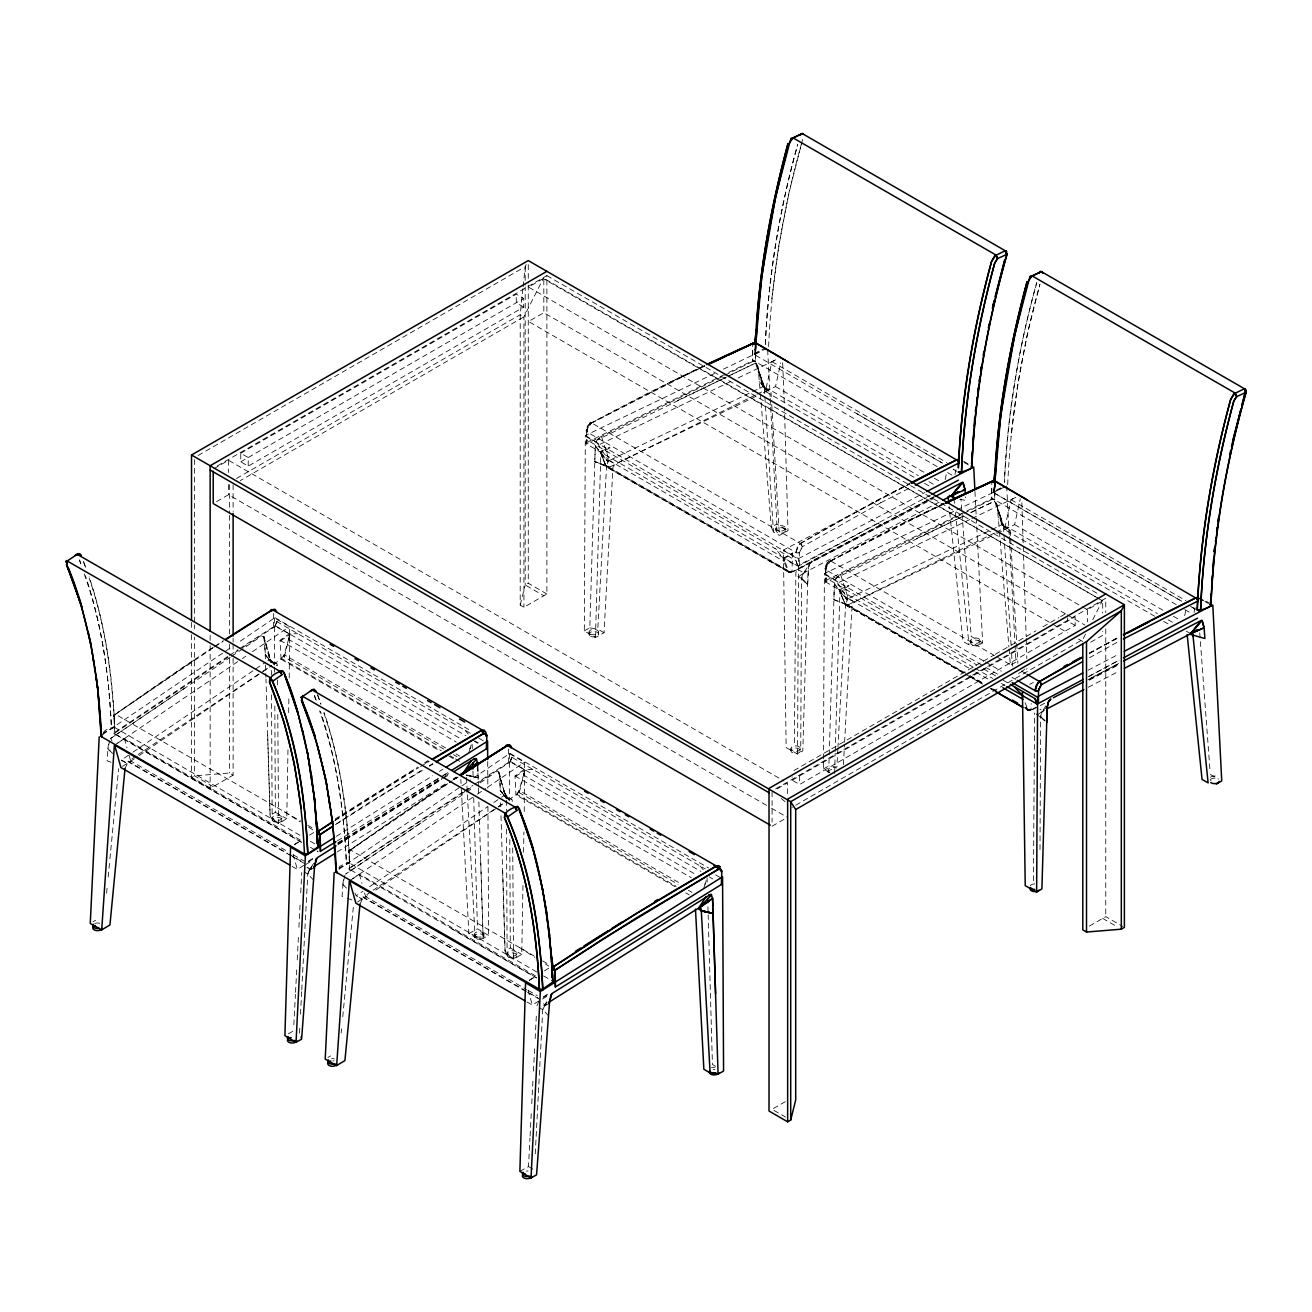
<?xml version="1.0" encoding="UTF-8"?>
<svg xmlns="http://www.w3.org/2000/svg" width="1312" height="1312" viewBox="0 0 1312 1312"><rect width="100%" height="100%" fill="white"/><g stroke="black" fill="none" stroke-linecap="round" stroke-linejoin="round"><path stroke-width="0.75" stroke-dasharray="5 3.75" d="M800.763 746.266L801.55 578.477L802.583 574.328L811.816 561.011L809.652 562.897L808.012 571.015L802.813 750.874L797.565 754.039L786.15 747.61L783.379 550.089L909.806 483.948M1040.006 849.569L1040.629 716.516L1041.482 712.744L1047.091 703.937M756.024 396.322L615.131 464.038L612.999 466.908L604.028 632.761L595.451 637.517L584.316 630.924L585.316 435.518L716.024 372.723M797.565 754.039L798.516 558.617L783.379 550.089M829.758 772.719L823.411 768.963L824.395 573.557L955.103 510.745M794.367 742.658L795.859 572.475L797.827 569.506L932.963 498.822M1033.462 880.696L1034.561 712.99M937.145 466.596L755.466 361.702L752.809 361.44L752.662 347.155M1176.224 604.635L994.562 499.741L991.888 499.478L991.741 485.194M267.664 735.196L270.092 815.49L272.158 820.082L278.538 823.674L286.77 818.721L287.984 749.349M288.64 712.629L288.886 698.345M289.247 677.943L289.542 626.562L274.388 618.034L237.341 643.159M502.644 870.856L505.071 951.134L507.121 955.743L513.517 959.334L521.733 954.382L522.996 882.976M523.537 852.374L523.898 831.956M524.259 811.554L524.521 762.223L509.368 753.695L472.304 778.82M756.073 344.023L755.466 361.702L752.448 360.784L752.744 343.695M995.152 482.062L994.562 499.741L991.528 498.822L991.823 481.734M756.024 345.745L755.466 361.702M995.103 483.784L994.562 499.741M584.316 630.924L589.81 627.89L595.189 448.146L596.894 440.061L729.948 375.396M755.204 395.092L608.62 467.531L791.054 572.852L933.914 497.232M801.55 578.789L807.651 584.545L809.045 564.308M823.411 768.963L828.889 765.929L834.284 586.185L835.99 578.1L963.533 516.059M994.299 533.115L847.716 605.045L962.828 672.023M595.451 637.517L600.847 452.902L599.961 451.672L607.817 451.984M788.889 572.36L791.956 571.704L792.612 553.024L789.562 554.861L792.891 553.057C780.591 561.356 784.806 558.764 775.064 548.531M834.596 773.522L835.186 753.236M835.252 751.202L839.942 590.941L839.04 589.711L846.896 590.023M1027.968 710.399L1030.92 710.005L1031.232 703.593M612.507 469.319L594.779 461.644L595.32 445.998L608.112 461.48L606.587 465.809L594.795 461.627L606.57 466.219M845.65 604.258L833.874 599.682L834.399 584.037L847.208 599.518L845.666 603.848L837.974 746.758M880.811 502.709L802.288 546.71L799.336 552.795L796.794 552.942L586.907 431.894L588.252 426.515L591.466 422.858A2616.423 1540.075 -59 0 1 704.675 365.458M930.47 495.132L797.647 565.882L586.152 443.768L586.972 427.532A5.215 3.067 -59 0 1 587.464 426.367L591.466 422.858L800.402 543.48A2.64 1.558 59.8 0 1 802.288 546.71L799.336 552.795L795.958 552.598L797.286 547.186L800.402 543.48L878.974 499.446L909.954 483.669M983.672 660.969L825.986 569.933L827.347 564.554L830.562 560.88A2616.423 1540.075 -59 0 1 943.771 503.48M991.888 499.478L825.396 581.954L826.052 565.57A5.215 3.067 -59 0 1 826.544 564.406L828.692 561.962A2.64 1.525 61 0 1 830.562 560.88L1012.93 666.184M601.667 437.011L609.227 460.528L762.912 386.679L761.091 377.725L762.912 386.679L768.094 390.681L764.24 386.728L773.473 531.934L779.394 535.427L788.004 530.655L784.428 407.278M840.762 575.05L848.306 598.567L1001.991 524.702L1000.187 515.764L1001.991 524.702L1007.173 528.72L1003.319 524.751L1011.126 645.52M825.1 568.916L826.347 564.045L830.562 560.88L826.347 567.227L825.986 569.933L825.1 568.916L826.527 564.422M293.839 1024.82L295.43 994.365M295.528 992.331L296.807 967.961M297.217 959.843L298.496 935.472M298.906 927.354L300.071 905.018M300.71 892.832L301.76 872.529M299.759 1028.28L299.448 1034.414L301.596 1039.202M300.497 1014.16L301.678 991.495M301.76 989.855L307.779 873.989L309.156 869.889L311.813 868.2L309.32 869.692M519.88 1171.337L528.49 1166.565L529.966 1138.144M530.081 1136.11L531.344 1111.74M531.77 1103.622L533.033 1079.251M533.459 1071.133L534.624 1048.796M535.148 1038.645L536.313 1016.308M535.247 1153.871L542.742 1009.65L543.644 1006.288L546.087 1003.877M755.597 346.975L755.45 355.142L755.187 345.236C754.367 357.897 751.743 353.518 763.387 349.074M765.322 344.318C768.143 276.734 779.459 209.592 797.63 144.468M843.436 764.666L844.502 744.232M844.6 742.198L852.095 604.947L854.21 602.06L995.103 534.361M1000.761 487.9C989.133 493.624 995.218 493.378 994.283 483.259M994.775 483.046L994.316 493.115L1181.587 601.224M604.028 632.761L597.796 629.071L606.587 465.908L608.735 460.856L596.255 441.472L599.141 438.224M837.876 748.758L836.876 767.11L828.922 765.929M754.58 354.338L755.023 346.729M993.66 492.377L994.217 482.849M755.712 346.811L755.236 355.076L942.672 463.234M768.602 346.663C771.62 277.537 783.149 208.92 801.878 142.336M1181.768 601.273L994.529 493.181L994.398 483.193M994.939 482.849L994.529 493.181L993.381 491.885M1007.682 484.702C1010.699 416.937 1021.671 349.599 1039.94 284.294L1027.952 331.214L1017.8 383.94L1010.912 436.765M765.388 344.269C768.438 276.848 779.525 209.871 797.68 144.878M112.701 753.432L107.928 749.086L107.092 760.862L112.176 762.633M344.023 885.633L342.908 884.747L342.055 896.506L345.45 897.687M106.616 893.21L107.207 887.043M108.174 877.039L109.749 860.688M109.929 858.852L118.621 768.668M341.186 1032.905L341.579 1028.788M342.744 1016.734L353.518 905.116M313.502 868.249L309.009 870.102L310.272 868.478M522.914 288.673L520.208 314.7L520.208 605.094L523.931 607.243L546.891 593.992L546.891 275.635L217.251 465.957M523.127 286.672L525.194 266.648L527.49 262.088M825.396 581.954L825.986 577.969L976.587 664.889M108.42 744.134L107.961 748.627L109.568 741.182M343.383 879.794L342.94 884.272L344.941 874.989M590.17 422.71L586.595 427.614L586.907 431.894L587.251 429.188L591.466 422.858A2.64 1.525 61 0 0 589.613 423.924L586.038 430.943L586.546 436.256M771.817 298.742L778.721 245.918L788.873 193.176L800.894 146.222M752.809 361.44L586.3 443.915L586.907 439.93L586.021 443.44A2.099 1.164 3 0 1 586.087 442.948A1.738 0.968 2.2 0 1 586.546 442.538L586.907 439.93L795.958 560.601L797.729 565.652A1.935 1.066 2 0 0 799.352 565.406L799.336 552.795M825.986 581.232L825.642 581.544A1.673 0.918 2.8 0 0 825.576 581.921L825.986 577.969L825.117 581.478A2.099 1.164 3 0 1 825.166 580.986A1.738 0.968 2.2 0 1 825.625 580.576L825.986 577.969L825.15 581.642M301.252 842.124L113.619 733.096L227.763 656.492M280.948 658.722L283.392 656.18A1.87 1.066 -61 0 0 284.097 654.836L289.919 634.762L284.77 655.082A2.345 1.328 -60.8 0 1 283.868 656.771L281.08 659.1L280.03 640.289L289.312 633.794L297.857 633.712M536.69 977.948L348.582 868.757L462.742 792.153M675.172 886.748L516.305 795.039L518.371 791.841A1.87 1.066 -61 0 0 519.076 790.496L524.882 770.423L519.732 790.742A2.345 1.328 -60.8 0 1 518.847 792.432M754.744 354.388L765.454 348.992M1043.663 719.55L1040.629 716.565L1041.662 712.367L1044.188 710.317M586.021 443.44L586.907 439.93L586.48 443.915A1.673 0.918 2.8 0 1 586.53 443.522M851.586 607.358L845.666 603.946L847.814 598.879L835.35 579.494L838.22 576.263M945.181 479.602L946.854 471.615M954.939 474.485L956.202 468.499M1184.687 615.64L1185.95 609.654M1194.018 612.524L1195.691 604.537M288.312 639.387L289.919 634.762L288.952 639.633L460.955 738.935M523.275 775.048L524.882 770.423L523.931 775.294L695.918 874.579M913.956 477.24L765.404 391.468L771.915 361.669L776.983 359.226M765.404 391.468L775.54 386.581L780.755 362.735M1154.822 616.296L1004.484 529.507L1010.994 499.692L1016.062 497.248L971.716 518.617M1004.484 529.507L1014.619 524.62L1020.277 498.773M470.336 733.293L276.963 621.642L275.29 626.365L240.03 649.227M478.404 782.641L510.253 762.026L511.91 757.319L705.298 868.938M520.208 605.094L525.194 585.004L525.194 287.049M801.386 144.271L802.895 138.4M1036.759 282.9C1018.506 347.877 1007.19 414.887 1004.402 482.357C1007.682 414.805 1018.538 347.631 1036.726 282.506M313.552 880.057L307.779 873.989L309.845 869.184M548.531 1015.718L542.742 1009.65L545.562 1003.975M468.892 752.448L471.074 744.773M471.172 744.954L470.073 748.791L471.254 744.921M703.855 888.109L706.036 880.434M705.085 884.436L706.217 880.565M239.653 648.604L275.225 625.66L276.947 621.658L275.471 626.136L273.962 626.66M474.616 784.248L510.204 761.321L511.91 757.319L510.434 761.813L508.941 762.321M532.836 769.373L524.275 769.455L514.993 775.95L515.928 794.383M289.312 633.794L275.29 626.365M524.275 769.455L510.253 762.026M609.965 447.884L600.683 452.689L606.374 467.006M849.044 585.923L839.762 590.728L845.42 604.98M795.958 552.598L798.713 544.956L800.402 543.48L802.288 546.71M600.06 451.853L600.847 452.902L599.961 451.672M839.86 590.449L839.139 589.892L839.942 590.941M276.947 621.658L275.176 625.66A1.935 1.164 -2.1 0 0 273.552 626.004M511.91 757.319L510.204 761.321A1.935 1.164 -2.1 0 0 508.531 761.665M939.113 502.184L803.895 572.918L801.55 578.379L807.634 584.512L801.55 578.526L795.482 574.951M539.019 1001.253L536.838 1006.156L542.742 1009.65M447.687 783.74L350.566 849.996L348.598 852.538L349.254 849.848L350.566 849.996L533.968 955.874M125.034 768.406L127.313 763.551L137.416 756.696M360.013 904.066L362.276 899.212L367.344 895.768M1099.144 598.862L543.217 278.62L523.931 316.848L523.931 607.243M1085.5 634.122L1082.794 639.502L791.972 807.405M1092.748 619.772L1102.687 600.06M825.642 574.279L825.642 567.981M283.392 656.18L284.114 654.836M518.371 791.841L519.076 790.496M516.305 795.039L519.732 790.742L680.682 883.665M545.251 1004.123L544.283 1005.353M313.634 863.411L310.009 869.069L307.041 867.33L310.009 869.069L311.616 866.396M546.579 1002.04L544.972 1004.73L542.02 1002.975M310.009 869.069L311.83 866.232M545.89 1003.303L544.972 1004.73L547.694 1000.482M826.74 563.324L829.25 560.749M299.972 835.268L114.751 727.537C112.668 676.533 105.419 625.43 89.183 576.903M536.69 971.946L349.73 863.198C347.631 812.194 340.382 761.091 324.146 712.564M114.488 728.193L114.751 727.537C112.012 677.041 105.878 626.086 89.134 578.149M349.451 863.854L349.73 863.198C346.958 812.046 340.677 760.419 323.457 711.924M444.932 785.101A2616.423 1480.608 -61 0 0 350.55 849.914L349.189 853.03L348.795 851.012L427.138 796.794M548.465 1003.91L543.988 1005.746L544.824 1004.844M228.157 657.132L114.095 733.556L301.727 842.288M464.825 791.661L349.451 868.413L349.779 870.036L348.795 851.012L350.566 849.996M802.583 574.328L808.143 568.867M1041.662 712.367L1044.45 709.628M586.546 429.942L586.907 431.894M798.516 576.722L803.895 572.918L797.827 569.506M1037.595 714.745L1042.974 710.956L1039.94 709.251M103.664 732.85C103.32 728.636 120.032 726.159 111.405 727.471C109.126 676.074 102.024 624.561 85.395 575.722M102.779 734.425C103.681 730.472 118.424 727.438 111.405 727.471C109.06 675.237 101.795 622.642 83.984 573.311M339.004 868.249C338.676 864.018 354.978 861.902 346.384 863.132C344.088 811.734 336.987 760.222 320.374 711.383M339.037 869.184C340.021 865.149 353.19 863.28 346.384 863.132C344.056 811.554 336.987 759.632 319.587 710.858M193.93 660.133L113.816 715.352L113.619 716.877L115.587 714.335L300.76 821.23M112.012 741.116L110.7 738.394L186.009 687.308M420.972 822.952L345.663 874.054L464.907 793.17M102.566 734.54L230.6 647.734M110.7 738.394L230.092 657.427M231.634 656.361L258.677 638.026M117.719 743.068L240.686 659.69M242.376 658.542L245.754 656.262M252.478 651.687L289.542 626.562M121.278 760.107L127.346 763.518L121.278 760.107L131.298 753.318M132.955 752.186L255.528 669.087M255.84 668.874L265.647 662.216M267.812 660.756L269.026 659.936L277.062 663.856L277.439 665.758L272.88 663.282M139.088 755.564L271.732 665.627M339.218 869.052L460.512 786.806M462.201 785.675L470.614 779.951M466.596 792.022L473.37 787.446M480.192 782.805L493.64 773.686M352.682 878.728L475.666 795.334M477.338 794.203L485.768 788.496M487.457 787.348L524.521 762.223M354.912 893.062L356.241 895.768L362.932 891.242M369.607 886.715L487.621 806.683M493.788 802.501L500.626 797.876M501.561 797.237L503.988 795.597L512.024 799.516L512.402 801.419L506.334 798.106L500.233 790.546L499.741 775.49L498.839 772.014L496.067 772.046L498.232 771.341L505.3 795.4L509.368 799.762L503.988 795.597M375.74 890.077L496.625 808.11M498.298 806.978L506.694 801.288M114.636 745.101L124.394 738.508L301.006 840.467L294.019 844.928M122.524 766.421L130.659 760.927L286.295 850.783M349.599 880.762L359.357 874.169L535.968 976.128L528.982 980.589M357.487 902.082L365.622 896.588L526.571 989.51M290.87 855.67L128.15 761.731L136.481 755.663M138.17 754.531L261.564 672.203M263.253 671.072L271.699 665.43M273.388 664.315L281.85 658.673L441.258 750.71M525.833 991.331L363.129 897.375L371.444 891.324M373.133 890.192L496.526 807.864M498.216 806.732L506.678 801.091M508.367 799.959L516.813 794.334L676.221 886.354M229.469 655.377L237.948 649.719M234.946 652.622L238.341 650.358M280.424 640.928L289.247 635.057M464.432 791.021L472.91 785.38M466.514 790.529L471.615 787.151M515.386 776.589L524.21 770.718M336.774 823.657L368.311 803.059L422.333 770.472M335.2 820.41L418.84 767.569M335.446 824.674L422.48 769.767M212.724 648.095L113.816 715.352L114.816 734.376L114.488 732.768M214.299 646.964L222.974 641.519M427.072 796.843L447.605 783.69M457.839 777.13L449.278 782.624L457.937 777.18M309.484 835.186L314.65 831.939M335.282 818.95L417.806 767.012M424.678 762.682L428.122 760.517M336.298 836.367L432.583 775.753M439.454 771.423L442.898 769.258M305.811 864.493L312.732 860.131M338.627 843.829L440.52 779.689M337.742 844.813L441.849 779.279M443.571 778.18L450.623 773.736M337.217 851.947L446.67 783.051M453.083 779L456.182 777.048M544.464 970.847L549.613 967.6M542.512 999.055L547.694 995.792M294.232 844.715L299.316 841.533M292.084 866.363L297.381 869.413L305.827 864.1M529.212 980.376L535.968 976.128M527.047 1002.007L532.344 1005.074L540.79 999.76M308.353 861.246L313.552 857.999M337.807 842.878L443.489 776.966M445.227 775.884L448.688 773.719M308.484 861.672L313.683 858.442M337.906 843.321L445.244 776.376M543.316 996.907L550.236 992.577M543.447 997.333L546.907 995.168M337.397 840.812L439.7 777.672L403.424 800.074M441.439 776.606L448.343 772.342L441.39 776.72M1004.549 487.031L994.217 491.77L994.053 492.804M429.286 766.257L432.78 764.158M274.831 705.971L275.356 812.308L270.092 815.474L265.975 678.976M509.794 839.582L510.319 947.953L505.071 951.118L500.954 814.637M92.922 921.86L95.579 920.27M976.325 518.109L982.655 642.88L977.342 646.078L969.027 644.832L962.975 641.42L949.117 506.596M327.885 1057.521L330.542 1055.93M420.578 766.536L429.27 761.386M429.434 765.634L432.911 763.568M198.128 455.477L523.439 267.664M213.823 468.778L228.518 460.299L783.838 780.902M240.768 453.23L516.272 294.167L523.734 298.464L523.734 307.074L248.214 466.137L240.768 461.84L240.768 453.23L248.214 457.527L248.214 466.137M543.217 278.62L528.523 287.098L1080.284 605.652M240.768 461.84L523.734 298.464M236.488 478.503L520.208 314.7L523.931 316.848L240.211 480.651M216.611 501.594L228.518 494.722L769.636 807.126M1065.426 613.819L543.824 312.682L528.523 321.506L1067.87 632.909M191.519 634.696L191.519 777.655L194.586 775.884L229.387 772.998L233.11 775.146L233.11 654.491M546.891 593.992L528.26 583.233L525.194 585.004L543.824 595.763M191.519 777.655L210.15 788.397L233.11 775.146M793.94 770.57L993.512 655.344M995.283 654.327L1009.404 646.16M1011.175 645.143L1035.906 630.875M1042.958 626.792L1058.85 617.624M1060.621 616.591L1067.689 612.524M775.605 788.889L1105.754 598.288L1105.754 612.573M777.18 788.84L787.38 782.952L787.38 795.105M792.169 780.181L1075.135 616.82L1075.135 625.43L799.631 784.494L792.169 780.181L792.169 776.753M1082.056 606.685L1087.386 609.752L1102.687 600.912L1102.687 613.065M772.079 826.216L785.675 818.36M1090.78 642.208L1102.687 635.336L1102.687 631.285M785.347 1101.637L772.079 1109.296L785.626 1117.119M1089.419 926.075L1105.754 916.645L1122.695 926.42M1089.485 653.491L1118.07 637.484A2616.423 1480.477 -61 0 0 1089.567 653.064M1089.518 657.755L1118.103 641.732M773.473 531.934L771.325 527.129L776.868 524.062L788.004 530.655M468.876 933.57L477.47 928.83L488.589 935.423L483.111 938.441L475.124 937.26L468.876 933.57L461.152 785.593M288.361 1033.774L293.527 1030.92M1018.473 673.466L1027.099 668.694M878.696 522.898L799.221 565.652C785.74 563.963 776.983 545.595 788.151 571.753A2.345 1.328 -60.7 0 0 789.053 572.376L791.956 571.704M1089.518 676.123L1117.775 660.936M1088.206 676.779L1119.054 660.215M934.029 496.658L791.07 572.327L608.637 467.006M1035.578 707.496L1030.15 710.366L1024.836 707.299M1088.058 679.714L1118.824 663.429L1088.78 679.222M1044.598 703.232L1030.133 710.891L1024.82 707.824M1089.813 679.288L1118.742 663.987M798.516 558.617L924.96 492.476M814.244 559.732L933.537 497.363M1029.674 684.339L1033.298 682.453M1089.288 653.163L1118.185 638.042M1088.173 670.202L1118.874 654.13M1089.157 680.206L1117.988 665.135M1088.32 687.242L1119.103 671.137M880.746 502.742L911.758 486.949M704.593 365.704L589.613 423.924L673.204 380.644L704.692 365.933M943.689 503.726L828.692 561.962L912.283 518.666L943.771 503.956M586.546 442.554L726.93 373.362M728.75 372.477L752.448 360.784L755.778 361.095L752.448 360.784M600.24 451.853L609.604 447.228M825.642 580.576L991.528 498.822L994.857 499.134L991.528 498.822M839.319 589.875L848.684 585.267M757.04 394.19L768.028 388.795L918.367 475.584M996.12 532.229L1007.124 526.834L1157.446 613.622M786.888 556.272L783.641 557.944L788.807 571.622A1.87 1.066 -60.8 0 0 789.512 572.13L788.807 571.622M798.86 565.669L798.106 565.833M723.388 369.18L762.042 350.599M731.784 374.51L755.597 363.063L762.912 386.679L771.046 392.436L771.292 396.519M730.8 381.464L600.092 444.276L585.316 435.518M738.164 377.922L776.819 359.34M763.338 392.813L768.832 390.172M956.94 509.86L1001.122 488.638M970.864 512.549L994.693 501.102L1001.991 524.702L1010.125 530.474L1010.486 536.608M969.88 519.503L839.172 582.315L824.395 573.557M996.923 533.476L1007.944 528.195L1001.991 524.702L1001.089 521.75M677.271 400.685L726.454 377.069M728.275 376.183L755.597 363.063M916.35 538.707L963.713 515.977M970.995 512.467L994.693 501.102M671.301 381.743L704.61 366.179M910.38 519.782L945.542 503.349M309.009 870.102L311.256 869.167M543.988 1005.746L546.218 1004.828M783.608 557.698L783.953 561.339L601.847 456.199L606.21 466.711A2.345 1.378 -59.1 0 0 607.128 467.351L789.053 572.36L606.144 466.678M1025.082 702.724L1027.886 709.661L1031.052 709.743M1030.658 709.989L1028.132 710.382L1024.606 708.349M799.336 565.406L797.958 565.833M601.749 455.641L606.111 466.154L609.408 466.301M609.768 466.974L606.21 466.711M840.828 593.68L845.19 604.192L848.487 604.34M848.848 605.012L845.289 604.75L840.926 594.238L974.144 671.137M1002.991 524.587L1001.991 524.702L1002.991 524.587L997.563 508.531L1004.221 526.965L1010.125 530.474M317.914 851.439L317.143 851.111L318.094 851.636M797.663 565.816L795.974 560.634M263.876 636.353L265.286 654.868L271.371 662.445L263.876 636.353L261.104 636.386L263.253 635.68L270.338 659.739L274.405 664.102L269.026 659.936M114.816 734.376L113.619 733.096M505.3 795.4L504.464 795.351L506.334 798.008L500.249 790.529L500.348 794.613M589.826 627.89L597.796 629.071M466.35 775.31L478.126 777.786L478.388 785.921M959.892 499.216L965.829 500.479L965.55 496.805M477.781 766.782L478.126 777.786L466.334 775.064L478.109 777.754L477.978 773.276M466.334 774.9L478.109 777.754M347.155 898.277L352.239 900.048M833.891 599.666L845.666 603.996M594.795 461.627L606.587 465.908M272.06 661.642L277.062 663.856M507.022 797.302L512.024 799.516M359.275 897.474L362.309 899.179L356.241 895.768M963.615 461.283L968.666 464.12M1206.072 601.208L1209.434 603.11M1186.179 631.105L1190.722 633.663M982.655 642.88L971.224 636.435L960.958 498.888M1210.304 774.474L1218.471 779.066M275.356 812.308L286.77 818.721M510.319 947.953L521.733 954.382M964.058 462.431L969.371 465.498M1204.908 601.486L1208.45 603.536M771.915 361.669L946.772 462.611M1010.994 499.692L1185.851 600.65M956.678 471.32L953.135 469.27L956.464 471.254M1190.509 606.324L1195.757 609.358M947.543 472.599L952.873 475.682M1184.851 609.604L1190.197 612.704M775.54 386.581L923.779 472.172M934.374 478.273L939.671 481.34M1014.619 524.62L1162.858 610.195M1173.453 616.312L1178.75 619.362M928.978 481.717L934.292 484.784M1168.057 619.756L1173.371 622.806M924.583 483.374L929.88 486.44M1163.662 621.412L1168.959 624.463M546.891 275.635L1098.652 594.188M1095.602 596.812L543.824 278.259L543.824 312.682M1097.373 597.846L1102.687 600.912M1067.214 614.852L1084.942 625.086M523.734 307.074L516.272 302.777L516.272 294.167M1075.135 625.43L1067.689 621.117L1067.689 617.69M1078.513 639.042L1085.614 643.142M1021.786 671.285L1025.558 673.466M985.443 661.986L1001.384 671.203M1012.011 677.336L1015.554 679.386M586.907 437.076L797.942 558.912M825.986 575.099L983.82 666.234M985.591 667.25L998.006 674.417M983.672 668.972L996.07 676.139M1003.155 680.223L1008.469 683.306M825.297 581.774L973.242 667.185M975.013 668.202L992.659 678.402M1001.499 683.503L1005.025 685.536M975.833 672.121L989.445 679.977M847.716 605.045L968.158 674.581M969.929 675.598L982.327 682.748M992.954 688.882L996.497 690.932M969.912 676.123L982.311 683.273M991.167 688.39L994.709 690.44M845.256 604.766L962.5 672.416M968.945 676.139L983.082 684.29M990.15 688.374L994.004 690.604M963.418 673.023L846.224 605.357A2.345 1.378 -59.1 0 1 845.322 604.734M965.173 674.024L982.655 684.126M991.052 688.98L994.578 691.014M1102.687 918.416L1116.233 926.239M771.407 808.159L787.38 817.376M274.979 617.657L471.828 731.309M509.942 753.318L708.562 867.986M478.929 738.246L486.014 742.346M715.663 874.924L720.977 877.99M275.569 625.857L465.891 735.753M474.682 740.821L478.109 742.805M510.532 761.518L700.87 871.414M474.403 741.313L477.847 743.297M709.366 876.974L712.81 878.958M280.03 640.289L456.264 742.034M514.993 775.95L691.244 877.695M445.719 748.004L284.77 655.082L283.868 656.754L444.784 749.66M456.1 754.006L459.708 756.089M453.411 754.646L457.035 756.729M518.83 792.415L678.009 884.304M688.374 890.307L691.998 892.39M450.114 755.81L453.657 757.86M455.428 758.877L460.742 761.944M281.342 659.378L440.209 751.087M449.032 756.188L454.329 759.254M685.766 892.865L689.292 894.899M307.648 825.215L312.978 828.298M542.61 960.876L549.695 964.96M310.403 841.304L317.471 845.371M543.611 975.948L552.434 981.032M213.216 786.642L194.586 775.884L194.586 637.107M310.403 847.29L315.684 850.34M293.363 854.883L303.99 861M528.342 990.527L537.182 995.644M128.018 761.304L287.197 853.194M288.968 854.21L301.35 861.361M362.981 896.949L538.084 998.038M292.642 856.687L305.024 863.837M527.604 992.348L539.986 999.498M1192.067 607.276L1195.56 609.293M856.933 413.739L942.508 463.185M451.098 928.519L536.214 977.784M768.865 390.156L762.912 386.679L761.993 383.727M1036.086 713.876L1045.172 720.993L1040.629 716.401M1004.959 526.456L1007.911 528.211M759.386 381.661L765.142 388.942L771.046 392.436M848.306 598.567L854.21 602.06M609.227 460.528L615.131 464.038M715.614 1066.361L712.432 1064.491L708.152 914.956M304.827 872.25L307.779 873.989M528.49 1166.565L532.934 1169.189M519.421 947.477L534.935 957.334M545.284 963.894L548.744 966.075M284.442 811.816L299.972 821.673M308.599 827.134L317.225 832.612M1027.23 709.792L1028.132 710.382A2.345 1.328 -60.7 0 1 1027.263 709.776L1025.131 704.577M342.908 884.747L347.664 889.077M107.928 749.086L110.175 750.874M781.263 798.532L785.855 802.337M1040.629 716.828L1044.303 720.272M801.55 578.477L807.634 584.512M349.451 868.413L349.779 870.036L348.582 868.757M764.24 386.728L765.142 388.942M503.89 790.349L505.497 795.515L504.218 791.595L505.678 795.679L504.349 792.284L509.368 799.762M274.405 664.102L269.501 659.706L264.778 639.83L265.221 652.638M825.117 568.982L825.986 569.933M1002.024 524.177L995.447 501.168L1001.4 519.831M762.928 386.138L756.352 363.145L762.321 381.792M700.067 865.92L703.445 870.02M465.104 730.276L468.466 734.359M271.371 662.494L265.254 654.885L265.5 663.019M834.399 584.037L846.912 599.928M595.32 445.998L607.833 461.89M506.334 798.401L500.233 790.546L506.334 798.008L505.956 796.105M271.371 662.74L265.254 654.885L271.371 662.347L268.927 654.688M1004.221 526.965L998.465 519.683M754.974 354.781L754.285 353.846M783.641 557.944L784.609 561.208M317.635 694.786L320.932 703.642M314.454 695.524L317.078 702.576M83.984 562.668L85.969 567.981M79.474 559.88L80.803 563.389M764.617 387.122L758.467 370.509L763.912 386.548L761.796 379.906M317.602 695.016L320.85 704.413M83.296 561.224L85.247 566.866M314.421 695.786L315.716 699.542M79.458 560.126L80.754 563.898M1000.876 517.928L1001.843 521.143L995.447 501.168M762.764 383.12L756.352 363.145M527.998 990.019L532.344 1005.074M293.035 854.374L297.381 869.413M359.357 874.169L361.964 883.501M364.572 892.849L365.622 896.588M124.394 738.508L127.002 747.856M129.084 755.318L130.659 760.927M498.839 772.014L505.038 795.302L499.741 775.49L500.184 788.282M997.054 504.152L999.301 529.786M757.975 366.13L760.222 391.763M953.972 498.33L954.611 504.431M955.448 512.566L969.027 644.832M999.465 531.819L1008.912 646.98M1009.076 648.997L1010.404 665.168L1015.947 662.101L1015.094 645.898M760.386 393.78L771.325 527.129M1199.742 632.876L1210.008 770.423M1010.601 538.642L1017.882 663.249M1011.601 653.638L1012.323 665.889M771.768 404.703L779.394 535.427M466.465 777.344L475.124 937.26M1021.851 502.824L1026.148 636.336M1006.648 485.981L1009.207 534.558M1009.322 536.592L1014.98 643.88M782.657 362.768L784.379 405.26M767.668 349.976L770.128 396.536M770.226 398.553L776.868 524.062M460.84 779.508L461.037 783.559M974.964 491.508L976.21 516.059M477.716 765.847L477.912 771.128M478.454 787.954L478.634 794.055M478.88 801.894L483.111 938.441L480.602 858.146M1026.214 638.354L1026.804 658.575M707.086 878.072L707.201 882.172M707.906 906.756L708.086 912.906M500.594 802.747L500.725 806.798M472.189 744.478L472.304 748.562M472.943 771.095L473.173 779.295M473.714 797.729L477.47 928.83M265.565 664.922L265.926 677.238M512.73 847.978L513.517 959.334M277.537 679.944L277.586 688.029M277.783 714.351L278.538 823.674M509.368 753.695L509.597 800.73M506.35 800.435L506.399 810.652M506.481 829.053L507.121 955.743M487.703 761.567L487.834 788.168M487.933 806.568L488.589 935.423M274.388 618.034L274.634 665.069M274.634 667.103L274.667 673.253M271.404 670.53L271.42 675.008M271.518 694.802L272.158 820.082M1105.754 628.891L1105.754 916.645M1087.386 609.752L1087.386 621.904M980.195 640.699A4.756 2.755 0 0 1 973.045 643.06A4.756 2.755 0 0 1 973.078 638.304A4.756 2.755 0 0 1 980.195 640.699L980.195 642.847A4.756 2.755 0 0 1 973.045 645.209A4.756 2.755 0 0 1 973.078 640.453A4.756 2.755 0 0 1 980.195 642.847M970.683 640.682L970.683 642.831M828.118 770.078L828.118 772.227M800.451 748.627A4.756 2.755 0 0 1 793.284 750.989A4.756 2.755 0 0 1 793.334 746.233A4.756 2.755 0 0 1 800.451 748.627L800.451 750.776A4.756 2.755 0 0 1 793.284 753.137A4.756 2.755 0 0 1 793.334 748.381A4.756 2.755 0 0 1 800.451 750.776M799.631 775.884L799.631 784.494M790.923 748.611L790.923 750.759M785.511 528.326A4.756 2.755 0 0 1 778.344 530.688A4.756 2.755 0 0 1 778.377 525.932A4.756 2.755 0 0 1 785.511 528.326L785.511 530.474A4.756 2.755 0 0 1 778.344 532.836A4.756 2.755 0 0 1 778.377 528.08A4.756 2.755 0 0 1 785.511 530.474M775.982 528.31L775.982 530.458M772.079 791.792L772.079 822.165M598.551 632.023L598.551 634.172M589.022 632.056L589.022 634.204M528.26 264.663L528.26 283.031M528.26 285.081L528.26 583.233M525.194 266.648L525.194 285.016M516.961 953.48A4.756 2.755 0 0 1 509.794 955.841A4.756 2.755 0 0 1 509.843 951.085A4.756 2.755 0 0 1 516.961 953.48L516.961 955.628A4.756 2.755 0 0 1 509.794 957.99A4.756 2.755 0 0 1 509.843 953.234A4.756 2.755 0 0 1 516.961 955.628M508.548 749.086L508.548 761.682M507.432 953.463L507.432 955.612M483.882 934.374L483.882 936.522M474.37 934.406L474.37 936.555M281.998 817.835A4.756 2.755 0 0 1 274.831 820.18A4.756 2.755 0 0 1 274.864 815.424A4.756 2.755 0 0 1 281.998 817.835L281.998 819.967A4.756 2.755 0 0 1 274.831 822.329A4.756 2.755 0 0 1 274.864 817.573A4.756 2.755 0 0 1 281.998 819.967M273.585 613.426L273.585 626.021M272.47 817.802L272.47 819.951M233.11 484.751L233.11 511.336M233.11 638.124L233.11 642.224M233.11 644.258L233.11 652.441M229.387 484.653L229.387 513.271M229.387 515.321L229.387 633.942M229.387 644.159L229.387 650.293M229.387 658.476L229.387 772.998M228.518 460.299L228.518 472.451M228.518 484.604L228.518 494.722M210.15 635.352L210.15 643.503M210.15 645.553L210.15 788.397M194.586 459.561L194.586 622.823M194.586 624.856L194.586 628.94M191.519 622.446L191.519 632.663M453.362 779.59A2616.423 1480.608 -61 0 1 456.74 777.409M331.592 1058.686A4.756 2.755 0 0 1 334.216 1058.85M332.789 1060.801A4.756 2.755 0 0 1 334.216 1060.998M526.292 1171.075A4.756 2.755 0 0 1 528.047 1171.075M711.53 1067.738A4.756 2.755 0 0 1 714.942 1067.345M713.088 1069.51A4.756 2.755 0 0 1 714.942 1069.493M334.806 820.344A2616.423 1540.075 -59 0 1 416.38 768.717M425.154 763.404A2616.423 1540.075 -59 0 1 428.663 761.288M115.587 714.253A2616.423 1480.608 -61 0 1 213.331 647.242M215.02 646.144A2616.423 1480.608 -61 0 1 223.466 640.65M94.89 923.435A4.756 2.755 0 0 1 100.04 923.418M606.849 466.662A1.87 1.099 -58.9 0 1 606.128 466.137M800.402 543.562A2616.423 1480.477 -61 0 1 909.232 483.636M1211.156 780.673A4.756 2.755 0 0 1 1210.517 780.214M1210.517 777.245A4.756 2.755 0 0 1 1218.52 777.229M1210.336 779.558A4.756 2.755 0 0 1 1218.34 779.23M1028.592 710.153A1.87 1.066 -60.8 0 1 1027.903 709.644M845.928 604.701A1.87 1.099 -58.9 0 1 845.207 604.176M1024.508 669.022A4.756 2.755 0 0 1 1023.196 670.448M1022.409 670.809A4.756 2.755 0 0 1 1021.54 671.055M829.512 772.014A4.756 2.755 0 0 1 829.512 768.127A4.756 2.755 0 0 1 836.236 768.127M828.118 772.424A4.756 2.755 0 0 1 831.857 769.537M1030.346 885.633A4.756 2.755 0 0 1 1034.791 883.911M114.603 715.63L114.226 717.369L114.292 714.187L115.587 714.335L114.603 715.63M762.994 386.63L763.912 386.548L763.059 386.614M476.043 936.489A4.756 2.755 0 0 0 483.816 934.882A4.756 2.755 0 0 0 477.519 931.799A4.756 2.755 0 0 0 476.043 936.489M476.043 938.638A4.756 2.755 0 0 0 483.816 937.03A4.756 2.755 0 0 0 477.519 933.947A4.756 2.755 0 0 0 476.043 938.638M590.712 634.139A4.756 2.755 0 0 0 598.469 632.532A4.756 2.755 0 0 0 592.188 629.448A4.756 2.755 0 0 0 590.712 634.139M590.712 636.287A4.756 2.755 0 0 0 598.469 634.68A4.756 2.755 0 0 0 592.188 631.597A4.756 2.755 0 0 0 590.712 636.287"/><path stroke-width="1.5" d="M1022.442 691.982L1025.23 885.649L1036.644 892.078L1041.908 888.913L1047.107 709.054L1048.124 702.346L1050.896 699.034L1048.747 700.92L1047.222 706.906L1046.714 722.551M1036.644 892.078L1037.612 696.656L1082.761 673.023M1014.143 686.57C1020.047 693.687 1023.032 694.032 1022.507 697.82M1082.416 661.74L1041.088 684.93L1038.415 690.834L1035.037 690.637L1036.365 685.225L1039.055 681.797L1082.351 657.492M1083.22 679.419L1038.415 703.429L1038.514 689.718L1041.367 684.749A2.64 1.558 59.8 0 0 1039.498 681.518L1027.099 674.352M99.204 736.819L90.266 923.468L101.696 929.896L109.946 924.927L125.034 768.406M114.357 745.347L101.696 929.896M334.166 872.48L325.228 1059.112L336.659 1065.557L344.908 1060.588L360.013 904.066M349.32 881.008L336.659 1065.557M305.352 855.834L290.575 847.093L284.901 1035.676L296.053 1042.286L305.352 855.834L334.576 837.45M540.331 991.495L525.554 982.754L519.88 1171.337L531.032 1177.93L540.331 991.495L722.568 876.777L723.568 1071.068L718.074 1074.102L710.087 1072.921L703.855 1069.231L695.475 909.085M961.106 472.648L961.499 472.369C964.205 401.521 976.456 331.296 994.758 262.876L997.53 258.628L994.758 262.876C975.931 331.182 964.336 401.538 961.499 472.369C954.103 474.19 970.88 469.696 971.831 467.63C974.537 395.404 987.034 323.72 1006.96 254.315L1005.238 250.74L802.255 133.562L790.939 139.22L791.12 138.383L792.956 137.809L995.939 255.004L997.661 258.562L1006.96 254.315L1005.238 250.74L994.578 255.971L991.577 261.449C973.127 328.82 961.27 398.143 958.367 467.974C961.532 398.143 973.373 328.902 991.577 261.449L995.939 255.004L997.661 258.562M1200.185 610.687L1200.595 610.408C1203.284 539.56 1215.535 469.319 1233.838 400.898L1236.609 396.667L1233.838 400.898C1215.01 469.22 1203.416 539.56 1200.595 610.408C1193.198 612.228 1209.959 607.735 1210.91 605.668C1213.616 533.443 1226.113 461.758 1246.039 392.337L1245.482 389.336L1041.285 271.568L1031.872 276.406M755.286 343.285C758.484 275.717 770.193 208.706 788.036 143.516C772.276 203.081 760.337 263.909 756.647 325.491M755.696 345.007L761.665 277.094L775.523 197.177L790.267 140.433L792.956 137.809L802.255 133.562L803.42 134.119M994.381 481.307C997.563 413.756 1009.289 346.745 1027.116 281.555C1011.191 341.743 999.203 403.243 995.595 465.481M994.775 483.046L1000.744 415.133L1014.619 335.216L1029.362 278.456L1032.036 275.848L1041.334 271.584L1042.679 273.208M755.45 343.186L756.384 329.41L754.695 342.563L756.073 344.023L752.744 343.695L708.3 363.998M755.843 344.81C759.008 276.963 771.03 209.805 788.594 144.271L792.956 137.809L790.939 139.22M971.569 463.858L972.389 451.738M972.782 445.883L973.75 431.582M974.127 425.908L974.718 417.462M971.831 467.63L971.438 465.858L971.831 467.63C974.783 395.388 987.329 323.834 1006.96 254.315M994.529 481.225L995.201 471.385M994.939 482.849C998.088 415.002 1010.125 347.828 1027.69 282.293L1032.036 275.848L1235.018 393.026L1236.74 396.601L1246.039 392.337L1244.317 388.778L1233.657 393.994L1230.656 399.488C1211.829 468.138 1199.972 538.838 1197.249 610.031L1200.595 610.408L1197.249 610.031C1200.25 538.838 1212.058 468.22 1230.656 399.488L1235.018 393.026L1236.74 396.601M1210.435 604.258L1211.206 593.811M1211.599 587.907L1212.436 575.656M1212.944 567.932L1213.518 559.535M1210.418 604.274L1210.91 605.668C1213.862 533.426 1226.408 461.857 1246.039 392.337M318.176 846.224C317.258 848.356 319.734 843.96 317.783 847.06M333.084 828.43L336.102 872.152L541.134 990.232L553.598 981.442L552.746 982.721L551.778 958.662L546.218 910.167M975.39 411.41L975.915 407.376M976.718 401.324L977.243 397.29M978.047 391.238L978.588 387.188M979.375 381.136L979.916 377.102M980.72 371.05L981.245 367.016M976.653 401.702L977.194 397.634M977.981 391.55L978.522 387.483M979.31 381.382L979.834 377.315M980.638 371.23L981.163 367.163M1214.19 551.466L1214.732 547.432M1216.864 531.278L1217.405 527.244M1218.192 521.192L1218.733 517.158M1214.158 551.926L1214.682 547.858M1215.47 541.774L1216.011 537.707M1216.798 531.606L1217.339 527.539M1218.126 521.454L1218.651 517.387M945.542 502.89L991.823 481.734L995.152 482.062L993.774 480.602L995.595 467.367M915.366 485.112L959.088 462.841L959.285 461.48L754.695 342.563L728.668 354.929M1123.482 638.911L1198.184 600.863L1198.381 599.518L993.774 480.602L945.542 503.349M983.196 355.29L983.951 351.386M989.215 324.031L988.461 327.951L989.264 324.08M1229.869 454.362L1230.623 450.475M317.225 832.612L317.012 843.665M552.188 968.272L551.942 977.456M1105.754 593.992L769.012 788.397L769.012 1111.051L787.643 1121.809L790.71 1120.038L795.695 1099.948L795.695 809.553L790.71 801.681L191.519 454.985L191.519 620.396M1039.317 272.994L1040.613 271.371L1042.564 272.338M992.348 308.418L994.348 300.579M995.349 296.676L1004.861 259.497L995.218 296.807M1231.427 446.441L1240.939 409.278M1241.939 405.359L1245.646 390.402L1244.317 388.778L1245.547 389.516L1245.449 391.665L1241.906 405.408M992.692 306.614L994.201 300.727M1232.788 440.734L1240.89 409.328M98.105 692.769L101.139 736.508L304.778 854.21L307.795 853.997C305.122 795.056 295.61 735.901 272.683 681.24L281.982 674.745L279.964 671.35L76.982 554.172L75.26 555.402L79.671 553.68L81.344 555.599L78.343 553.566L65.961 561.88L66.404 560.568L270.666 677.845C296.168 732.719 305.024 793.957 307.795 853.997L304.45 853.932C301.809 795.285 292.314 736.426 269.518 682.043C268.911 675.811 277.373 672.187 282.506 670.826C292.937 690.046 297.578 712.498 303.285 733.67M316.307 691.244L313.306 689.226L300.924 697.541L302.646 696.311L505.628 813.489C531.13 868.364 540.003 929.618 542.774 989.658L539.429 989.576C536.772 930.946 527.276 872.086 504.497 817.688C503.874 811.472 512.336 807.831 517.469 806.47C533.459 839.368 540.429 876.564 546.661 912.594M1038.415 690.834L1035.037 690.637L1037.808 682.994L1039.498 681.518L1041.367 684.749M320.374 851.504L320.177 834.498L318.226 831.316L316.405 820.804L314.24 797.352M555.337 987.165L555.156 970.142L553.188 966.977L551.368 956.448L549.22 933.012M436.388 761.518L483.308 733.654L485.456 733.703L486.358 736.278L486.883 735.278L486.014 734.326L486.883 735.278L486.358 748.873L451.804 770.21M713.892 865.887C717.172 865.018 724.765 875.252 720.436 869.364L718.271 869.315L716.418 866.068A2616.423 1540.075 -59 0 0 553.188 966.977L555.156 970.142L555.435 986.936L721.338 884.534L721.846 870.938L720.977 869.987A5.215 3.067 -59 0 0 720.419 869.364L718.271 869.315L636.582 917.793L555.156 970.142L551.827 970.011L553.188 966.977L634.68 914.579L716.418 866.068L718.664 865.625L720.354 867.068L716.418 866.068L507.482 745.446L461.217 774.966M65.961 561.88L67.683 560.65L66.551 564.849L81.082 604.816M300.924 697.541L302.646 696.311L301.514 700.51L316.044 740.476L326.18 781.493L333.084 826.347M67.683 560.65L66.551 564.849C89.331 619.231 98.826 678.107 101.483 736.737L101.483 735.327L101.811 737.016M302.646 696.311L301.514 700.51C324.31 754.892 333.789 813.752 336.446 872.398L336.462 870.988L336.774 872.677M315.47 860.557L317.307 857.687L336.052 845.896M550.45 996.218L552.286 993.348L710.989 894.177L712.564 898.359L712.875 906.772M471.238 760.763L463.694 772.325L460.266 774.49M706.217 896.408L698.673 907.986L548.367 1002.598M960.909 484.013L951.643 495.641L942.688 500.315M1199.988 622.052L1190.722 633.663L1124.466 668.333M951.643 495.641L958.629 491.77L951.643 495.641L962.221 482.357L935.161 496.51M1190.722 633.663L1197.708 629.809L1190.722 633.663L1201.3 620.396L1123.712 660.969M952.004 495.296L962.942 482.422L964.943 489.31L962.942 482.422M1191.099 633.335L1202.038 620.445L1204.039 627.333L1202.038 620.445M465.498 772.489L464.186 772.112L476.65 759.205L473.78 759.172L453.952 771.653M710.087 1072.921L701.297 910.676L700.641 908.347L699.148 907.756L711.629 894.866L708.742 894.817M1045.812 708.283L1047.222 706.906M795.695 809.553L1086.516 641.65L1121.317 610.802L1124.384 604.734L528.26 260.58L191.519 454.985M552.746 982.721L552.91 981.425M971.438 467.908L971.602 466.892M464.186 772.112L477.601 762.698L476.01 758.516L473.78 759.172M699.148 907.756L712.564 898.359L718.074 1074.102M464.792 772.079L477.601 762.698L477.716 764.716M699.772 907.74L712.564 898.359M800.238 134.956L802.206 133.529L803.485 134.3M542.43 989.904L542.774 989.658C540.101 930.716 530.573 871.562 507.646 816.9L505.628 813.489L504.497 817.688C527.244 872.103 536.838 930.93 539.429 989.576L539.74 989.855M507.646 816.9L516.944 810.406L514.927 807.011L311.944 689.833L310.222 691.063L314.634 689.341M304.778 854.21L307.467 854.178L318.127 846.814L314.667 799.664L311.256 774.506M331.805 826.904L320.177 834.498L316.848 834.35L318.226 831.316A2616.423 1540.075 -59 0 1 333.15 821.427M331.805 822.591L318.226 831.316L320.177 834.498L320.472 851.275L336.02 841.681M332.051 826.855L320.177 834.498L316.848 834.35L317.061 842.747M226.254 639.305L272.502 609.785L275.208 609.49L276.816 612.114M461.365 774.998L507.482 745.446L510.171 745.15L511.598 747.02M446.342 767.094L487.605 741.116L487.687 759.533M313.404 866.937L335.626 852.948M575.41 951.364L580.56 948.117M584.004 945.952L608.079 930.798M611.507 928.634L621.822 922.139M654.491 901.59L657.935 899.425M436.256 762.059L483.308 733.654L485.473 733.703A5.215 3.067 -59 0 1 485.948 734.326L486.358 736.278M1216.421 784.1L1221.734 780.919L1212.796 604.996L1124.302 651.293M432.747 759.32L481.881 730.194L484.21 730.161L485.866 732.818M272.42 610.67L270.633 610.867L274.192 609.26M546.891 271.322L210.15 465.744L210.15 631.269M706.528 364.572A2616.423 1540.075 -59 0 1 754.695 342.563L752.744 343.695L756.073 344.023L755.696 342.711L788.463 362.063M945.624 502.611A2616.423 1540.075 -59 0 1 993.774 480.602L991.823 481.734L995.152 482.062L994.775 480.75L1027.558 500.102M1082.794 643.602L1082.794 929.896L1086.516 932.045L1121.317 929.175L1124.384 927.404L1124.384 604.734L787.643 799.156L787.643 1121.809M958.432 480.159L931.946 494.345M1197.512 618.198L1123.482 657.853M296.053 1042.286L301.596 1039.202L314.65 865.641L316.553 858.606L313.978 868.052M531.032 1177.93L536.559 1174.863L549.613 1001.302L551.532 994.25L548.941 1003.713M307.467 854.178L304.45 853.932M911.61 482.996L935.079 470.729M926.764 491.541L973.717 466.974L974.865 489.474M1063.999 666.381L1067.607 664.495M1073.019 661.658L1080.252 657.886M1127.205 633.319L1148.886 621.986M1053.323 697.771L1083.45 682.01M1046.599 709.054L1083.827 689.587M911.774 482.75L957.317 459.544L959.088 462.841L957.317 459.544A2616.423 1480.477 -61 0 0 911.02 482.718M1123.531 634.696L1196.413 597.583L1198.184 600.863L1196.413 597.583A2616.423 1480.477 -61 0 0 1123.4 634.713M955.202 494.214L951.79 495.559L964.976 489.737L965.271 493.312M708.398 364.195L754.695 342.563M708.316 364.457L724.978 356.667M945.624 503.103L993.774 480.602M506.694 746.167L505.596 746.528A2.64 1.525 59 0 1 507.482 745.446L509.171 744.904L511.008 747.824M962.746 490.426L964.976 489.737M1204.072 627.759L1190.87 633.598L1204.072 627.759L1204.908 638.518L1189.984 634.27M75.391 555.32L76.949 555.042M1010.24 684.323L1035.037 698.64L1036.824 703.691A1.935 1.066 2 0 0 1038.432 703.445M1037.038 703.872L1035.053 698.673M958.154 471.992L961.499 472.369L958.564 472.189M701.313 910.971L713.105 913.447L715.581 993.791M701.313 910.725L713.105 913.447M712.957 908.937L713.088 913.414L701.297 910.676L698.345 908.872M713.088 913.414L701.297 910.561L700.05 907.838M270.633 610.867A2.64 1.525 59 0 1 272.502 609.785L485.653 732.014M949.396 495.378L953.939 497.937L952.955 495.674L953.939 497.937M1199.611 598.42L1203.202 600.502M1017.325 680.403L1035.037 690.637M1012.192 682.601L1037.021 696.951M1006.796 686.553L1036.71 703.839M1002.811 687.685L1023.048 699.378M1012.438 700.132L1017.751 703.199M995.742 691.604L1021.982 706.758M996.349 692.031L1022.884 707.348M210.15 470.04L769.012 792.694M770.308 825.182L213.216 503.562L213.216 471.156M330.099 644.323L333.642 646.357M354.912 658.64L358.455 660.69M370.853 667.841L374.396 669.891M395.65 682.158L399.192 684.208M402.735 686.258L406.294 688.308M427.548 700.575L431.09 702.625M434.633 704.659L439.946 707.742M459.43 718.992L464.743 722.059M584.562 791.218L588.104 793.268M600.502 800.435L604.045 802.485M616.443 809.635L619.986 811.685M625.316 814.752L628.858 816.802M650.112 829.069L653.655 831.119M657.197 833.169L660.74 835.203M689.095 851.57L694.409 854.637M290.854 846.847L114.636 745.101L120.901 767.52L290.313 865.346M525.833 982.508L349.599 880.762L355.864 903.181L525.292 1000.99M1196.413 597.583L1198.184 600.863M957.317 459.544L959.088 462.841M481.438 730.423L483.308 733.654A2.64 1.492 60.2 0 0 481.438 730.407A2616.423 1540.075 -59 0 0 432.189 759.189M301.629 699.296L307.926 715.106M68.06 567.161L72.947 579.445M301.612 699.427L315.356 737.114L308.615 716.86M68.027 567.538L81.951 607.194M532.852 848.995L519.847 811.357C535.968 850.93 544.431 893.062 549.63 935.325M516.944 810.406L514.927 807.011L517.617 806.536L519.29 808.438L532.295 846.027L542.856 890.553M281.982 674.745L279.964 671.35L282.638 670.875L284.31 672.777L297.316 710.366L307.894 754.908L314.667 799.664M73.652 581.2L80.376 601.454L91.217 645.832L98.121 690.702M317.75 746.823L320.636 758.484M321.588 762.37L325.917 779.869M1210.517 603.881L1210.91 605.668M88.33 632.368L90.954 644.208M272.683 681.24L270.666 677.845L269.518 682.043L284.048 721.994L294.2 763.01L301.088 807.88M302.81 731.03L307.894 754.908M336.052 870.315L336.446 872.398M101.483 736.737L98.056 692.949M326.622 783.904L327.328 787.938M307.434 752.366L311.682 776.934M326.508 783.756L327.393 789.594M327.984 793.498L328.59 797.384M329.181 801.271L330.066 807.11M330.657 811.013L331.247 814.9M331.838 818.803L332.74 824.641M91.84 650.047L92.43 653.934M93.021 657.837L93.906 663.675M94.497 667.562L95.104 671.465M95.694 675.352L96.58 681.19M97.17 685.077L97.76 688.98L97.022 683.339M542.446 888.224L549.351 934.308L553.09 982.475M307.467 752.563L314.388 798.647L318.127 846.814M330.772 809.586L331.264 813.358M331.756 817.114L332.494 822.755M96.038 675.811L96.53 679.583M1193.067 636.369L1208.122 782.87L1202.054 779.443L1187.163 634.582M948.084 496.543L948.707 502.578M551.368 956.448L552.483 976.39M316.405 820.804L317.619 842.73M477.601 762.698L477.716 765.847M721.338 871.939L720.96 869.315M707.676 898.556L707.791 902.656M472.714 762.912L472.894 769.045M551.975 976.718L551.827 970.011L555.156 970.142L603.29 938.72L718.271 869.315A2.64 1.492 60.2 0 0 716.418 866.068M1121.317 929.175L1121.317 610.802L790.71 801.681L790.71 1120.038M1086.516 641.65L1086.516 932.045M233.11 513.386L233.11 636.09M335.036 1063.704A4.756 2.755 0 0 1 329.082 1063.343A4.756 2.755 0 0 1 328.426 1059.916M336.856 1064.573A4.756 2.755 0 0 1 329.05 1065.475A4.756 2.755 0 0 1 330.739 1060.982M721.633 884.288A1.738 1.05 -2.3 0 1 721.338 884.534M461.808 774.129A2616.423 1480.608 -61 0 1 507.482 745.364M529.72 1176.077A4.756 2.755 0 0 1 523.783 1175.716A4.756 2.755 0 0 1 523.127 1172.288M531.819 1176.454A4.756 2.755 0 0 1 524.324 1178.143A4.756 2.755 0 0 1 524.866 1173.502M718.779 1072.691A4.756 2.755 0 0 1 712.81 1074.84A4.756 2.755 0 0 1 709.644 1071.215A4.756 2.755 0 0 0 710.727 1071.986M715.876 1072.593A4.756 2.755 0 0 1 712.383 1072.609M99.187 928.306A4.756 2.755 0 0 1 93.792 927.486A4.756 2.755 0 0 1 93.464 924.255M102.156 928.42A4.756 2.755 0 0 1 94.661 930.11A4.756 2.755 0 0 1 95.202 925.468M486.67 748.627A1.738 1.05 -2.3 0 1 486.358 748.873M225.139 639.567A2616.423 1480.608 -61 0 1 272.502 609.703M294.757 1040.432A4.756 2.755 0 0 1 288.82 1040.072A4.756 2.755 0 0 1 288.164 1036.628M296.824 1040.842A4.756 2.755 0 0 1 291.838 1043.007A4.756 2.755 0 0 1 287.426 1040.465A4.756 2.755 0 0 1 291.166 1037.579M1039.498 681.584A2616.423 1480.477 -61 0 1 1082.449 657.017M1219.192 781.394A4.756 2.755 0 0 1 1215.584 783.559A4.756 2.755 0 0 1 1210.714 782.526M1038.956 890.11A4.756 2.755 0 0 1 1037.054 891.209M1035.791 891.488A4.756 2.755 0 0 1 1030.953 890.454A4.756 2.755 0 0 1 1030.592 887.486M1034.742 889.405A4.756 2.755 0 0 1 1030.33 887.634M1006.468 251.494L1006.37 253.626L1006.402 251.314L1005.238 250.74L1006.468 251.494M1210.91 605.308L1210.189 604.537L1210.91 605.308M1030.199 276.406L1030.018 277.258L1032.036 275.848L1030.199 276.406M542.774 989.658L539.429 989.576L542.774 989.658M1192.411 634.106L1193.018 635.976L1192.411 634.106M291.756 693.999L284.884 675.696L297.89 713.334L291.756 693.999"/></g></svg>
